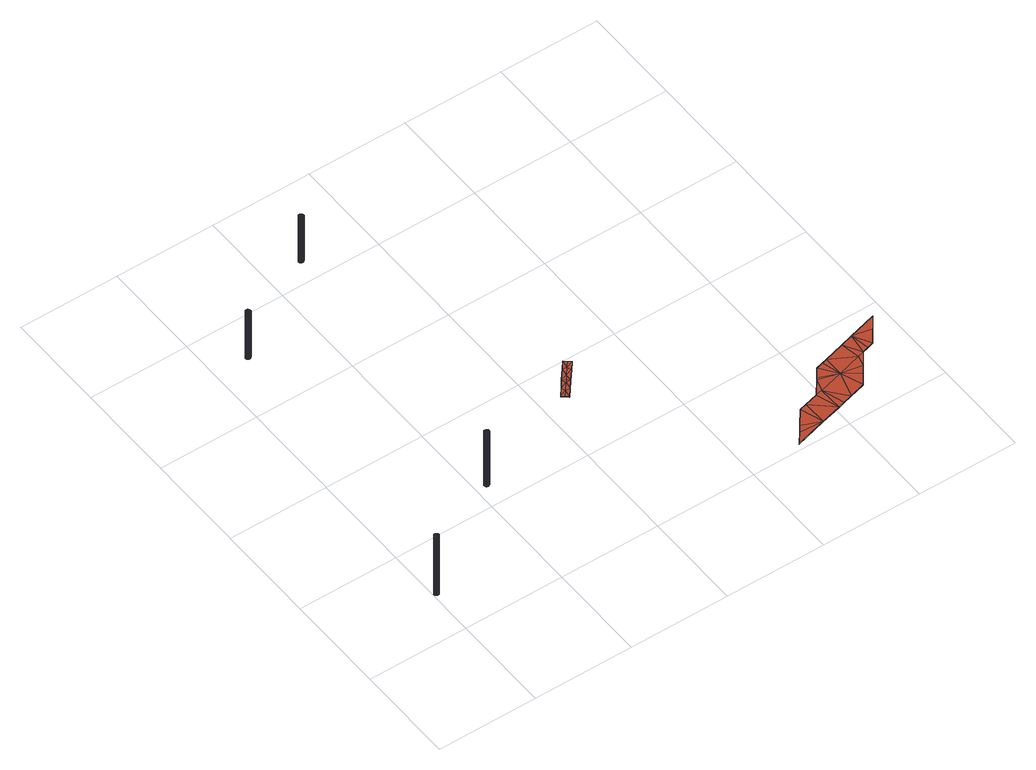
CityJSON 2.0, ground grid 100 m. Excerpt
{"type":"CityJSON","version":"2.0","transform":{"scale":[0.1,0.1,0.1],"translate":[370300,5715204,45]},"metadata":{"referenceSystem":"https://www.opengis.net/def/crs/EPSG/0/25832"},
"CityObjects":{
"building1":{"type":"Building","attributes":{"Geometrietyp2DReferenz":"1000","Gemeindeschluessel":"05513000","function":"51002_1251","roofType":"1000","measuredHeight":71.51},"geometry":[{"type":"Solid","lod":"2","boundaries":[[[[0,1,2]],[[3,4,5]],[[4,0,5]],[[6,7,3]],[[7,4,3]],[[8,9,6]],[[9,7,6]],[[10,11,8]],[[11,9,8]],[[12,13,10]],[[13,11,10]],[[14,15,12]],[[15,13,12]],[[16,17,14]],[[17,15,14]],[[18,19,16]],[[19,17,16]],[[20,21,18]],[[21,19,18]],[[22,23,20]],[[23,21,20]],[[24,25,22]],[[25,23,22]],[[26,27,24]],[[27,25,24]],[[28,29,26]],[[29,27,26]],[[30,31,28]],[[31,29,28]],[[32,33,30]],[[33,31,30]],[[34,35,32]],[[35,33,32]],[[36,37,34]],[[37,35,34]],[[38,39,36]],[[39,37,36]],[[2,1,38]],[[1,39,38]],[[5,0,2]],[[11,13,9]],[[13,15,9]],[[15,17,9]],[[17,19,9]],[[19,21,9]],[[21,23,9]],[[23,25,9]],[[25,27,9]],[[27,29,9]],[[29,31,9]],[[31,33,9]],[[33,35,9]],[[35,37,9]],[[37,39,9]],[[39,1,9]],[[1,0,9]],[[0,4,9]],[[4,7,9]],[[12,10,14]],[[10,8,14]],[[8,6,14]],[[6,3,14]],[[3,5,14]],[[5,2,14]],[[2,38,14]],[[38,36,14]],[[36,34,14]],[[34,32,14]],[[32,30,14]],[[30,28,14]],[[28,26,14]],[[26,24,14]],[[24,22,14]],[[22,20,14]],[[20,18,14]],[[18,16,14]]]],"semantics":{"surfaces":[{"type":"WallSurface"},{"type":"GroundSurface"},{"type":"RoofSurface"}],"values":[[0,0,0,0,0,0,0,0,0,0,0,0,0,0,0,0,0,0,0,0,0,0,0,0,0,0,0,0,0,0,0,0,0,0,0,0,0,0,0,0,1,1,1,1,1,1,1,1,1,1,1,1,1,1,1,1,1,1,2,2,2,2,2,2,2,2,2,2,2,2,2,2,2,2,2,2]]}}]},
"building2":{"type":"Building","attributes":{"Geometrietyp2DReferenz":"1000","Gemeindeschluessel":"05562020","function":"51002_1251","roofType":"1000","measuredHeight":56.99},"geometry":[{"type":"Solid","lod":"2","boundaries":[[[[40,41,42]],[[41,43,42]],[[44,45,40]],[[45,41,40]],[[46,47,44]],[[47,45,44]],[[48,49,46]],[[49,47,46]],[[50,51,48]],[[51,49,48]],[[52,53,50]],[[53,51,50]],[[54,55,52]],[[55,53,52]],[[56,57,54]],[[57,55,54]],[[58,59,56]],[[59,57,56]],[[60,61,58]],[[61,59,58]],[[62,63,60]],[[63,61,60]],[[64,65,62]],[[65,63,62]],[[66,67,64]],[[67,65,64]],[[68,69,66]],[[69,67,66]],[[70,71,68]],[[71,69,68]],[[72,73,70]],[[73,71,70]],[[74,75,72]],[[75,73,72]],[[76,77,74]],[[77,75,74]],[[78,79,76]],[[79,77,76]],[[42,43,78]],[[43,79,78]],[[43,41,79]],[[41,45,79]],[[45,47,79]],[[47,49,79]],[[49,51,79]],[[51,53,79]],[[53,55,79]],[[55,57,79]],[[57,59,79]],[[59,61,79]],[[61,63,79]],[[63,65,79]],[[65,67,79]],[[67,69,79]],[[69,71,79]],[[71,73,79]],[[73,75,79]],[[75,77,79]],[[40,42,44]],[[42,78,44]],[[78,76,44]],[[76,74,44]],[[74,72,44]],[[72,70,44]],[[70,68,44]],[[68,66,44]],[[66,64,44]],[[64,62,44]],[[62,60,44]],[[60,58,44]],[[58,56,44]],[[56,54,44]],[[54,52,44]],[[52,50,44]],[[50,48,44]],[[48,46,44]]]],"semantics":{"surfaces":[{"type":"WallSurface"},{"type":"GroundSurface"},{"type":"RoofSurface"}],"values":[[0,0,0,0,0,0,0,0,0,0,0,0,0,0,0,0,0,0,0,0,0,0,0,0,0,0,0,0,0,0,0,0,0,0,0,0,0,0,0,0,1,1,1,1,1,1,1,1,1,1,1,1,1,1,1,1,1,1,2,2,2,2,2,2,2,2,2,2,2,2,2,2,2,2,2,2]]}}]},
"building3":{"type":"Building","attributes":{"Geometrietyp2DReferenz":"1000","Gemeindeschluessel":"05513000","function":"51002_1251","roofType":"1000","measuredHeight":65.71},"geometry":[{"type":"Solid","lod":"2","boundaries":[[[[80,81,82]],[[81,83,82]],[[84,85,80]],[[85,81,80]],[[86,87,84]],[[87,85,84]],[[88,89,86]],[[89,87,86]],[[90,91,88]],[[91,89,88]],[[92,93,90]],[[93,91,90]],[[94,95,92]],[[95,93,92]],[[96,97,94]],[[97,95,94]],[[98,99,96]],[[99,97,96]],[[100,101,98]],[[101,99,98]],[[102,103,100]],[[103,101,100]],[[104,105,102]],[[105,103,102]],[[106,107,108]],[[108,107,104]],[[107,105,104]],[[109,106,108]],[[110,111,109]],[[111,106,109]],[[112,113,110]],[[113,111,110]],[[114,115,112]],[[115,113,112]],[[116,117,114]],[[117,115,114]],[[118,119,116]],[[119,117,116]],[[82,83,118]],[[83,119,118]],[[83,81,119]],[[81,85,119]],[[85,87,119]],[[87,89,119]],[[89,91,119]],[[91,93,119]],[[93,95,119]],[[95,97,119]],[[97,99,119]],[[99,101,119]],[[101,103,119]],[[103,105,119]],[[105,107,119]],[[107,106,119]],[[106,111,119]],[[111,113,119]],[[113,115,119]],[[115,117,119]],[[80,82,84]],[[82,118,84]],[[118,116,84]],[[116,114,84]],[[114,112,84]],[[112,110,84]],[[110,109,84]],[[109,108,84]],[[108,104,84]],[[104,102,84]],[[102,100,84]],[[100,98,84]],[[98,96,84]],[[96,94,84]],[[94,92,84]],[[92,90,84]],[[90,88,84]],[[88,86,84]]]],"semantics":{"surfaces":[{"type":"WallSurface"},{"type":"GroundSurface"},{"type":"RoofSurface"}],"values":[[0,0,0,0,0,0,0,0,0,0,0,0,0,0,0,0,0,0,0,0,0,0,0,0,0,0,0,0,0,0,0,0,0,0,0,0,0,0,0,0,1,1,1,1,1,1,1,1,1,1,1,1,1,1,1,1,1,1,2,2,2,2,2,2,2,2,2,2,2,2,2,2,2,2,2,2]]}}]},
"building4":{"type":"Building","attributes":{"Geometrietyp2DReferenz":"1000","Gemeindeschluessel":"05562020","function":"51002_1251","roofType":"1000","measuredHeight":55.55},"geometry":[{"type":"Solid","lod":"2","boundaries":[[[[120,121,122]],[[121,123,122]],[[124,125,120]],[[125,121,120]],[[126,127,124]],[[127,125,124]],[[128,129,126]],[[129,127,126]],[[130,131,128]],[[131,129,128]],[[132,133,130]],[[133,131,130]],[[134,135,132]],[[135,133,132]],[[136,137,134]],[[137,135,134]],[[138,139,136]],[[139,137,136]],[[140,141,138]],[[141,139,138]],[[142,143,140]],[[143,141,140]],[[144,145,142]],[[145,143,142]],[[146,147,144]],[[147,145,144]],[[148,149,146]],[[149,147,146]],[[150,151,148]],[[151,149,148]],[[152,153,150]],[[153,151,150]],[[154,155,152]],[[155,153,152]],[[156,157,154]],[[157,155,154]],[[158,159,156]],[[159,157,156]],[[122,123,158]],[[123,159,158]],[[123,121,159]],[[121,125,159]],[[125,127,159]],[[127,129,159]],[[129,131,159]],[[131,133,159]],[[133,135,159]],[[135,137,159]],[[137,139,159]],[[139,141,159]],[[141,143,159]],[[143,145,159]],[[145,147,159]],[[147,149,159]],[[149,151,159]],[[151,153,159]],[[153,155,159]],[[155,157,159]],[[120,122,124]],[[122,158,124]],[[158,156,124]],[[156,154,124]],[[154,152,124]],[[152,150,124]],[[150,148,124]],[[148,146,124]],[[146,144,124]],[[144,142,124]],[[142,140,124]],[[140,138,124]],[[138,136,124]],[[136,134,124]],[[134,132,124]],[[132,130,124]],[[130,128,124]],[[128,126,124]]]],"semantics":{"surfaces":[{"type":"WallSurface"},{"type":"GroundSurface"},{"type":"RoofSurface"}],"values":[[0,0,0,0,0,0,0,0,0,0,0,0,0,0,0,0,0,0,0,0,0,0,0,0,0,0,0,0,0,0,0,0,0,0,0,0,0,0,0,0,1,1,1,1,1,1,1,1,1,1,1,1,1,1,1,1,1,1,2,2,2,2,2,2,2,2,2,2,2,2,2,2,2,2,2,2]]}}]},
"building5":{"type":"Building","attributes":{"Geometrietyp2DReferenz":"2000","Gemeindeschluessel":"05562020","function":"53001_1800","roofType":"9999","measuredHeight":1},"geometry":[{"type":"Solid","lod":"2","boundaries":[[[[160,161,162]],[[161,163,162]],[[164,165,160]],[[165,161,160]],[[166,167,164]],[[167,165,164]],[[168,169,166]],[[169,167,166]],[[170,171,168]],[[171,169,168]],[[172,173,170]],[[173,171,170]],[[174,175,172]],[[175,173,172]],[[176,177,174]],[[177,175,174]],[[178,179,176]],[[179,177,176]],[[180,181,178]],[[181,179,178]],[[182,183,180]],[[183,181,180]],[[162,163,182]],[[163,183,182]],[[163,161,184]],[[184,161,165]],[[184,165,185]],[[185,165,167]],[[185,167,186]],[[186,167,187]],[[187,167,169]],[[187,169,188]],[[188,169,171]],[[188,171,173]],[[188,173,175]],[[188,175,177]],[[181,183,184]],[[184,183,163]],[[181,184,185]],[[181,185,179]],[[179,185,186]],[[179,186,187]],[[179,187,177]],[[177,187,188]],[[189,190,166]],[[190,191,166]],[[191,168,166]],[[191,192,168]],[[192,170,168]],[[192,172,170]],[[192,174,172]],[[192,176,174]],[[180,193,182]],[[193,162,182]],[[180,189,193]],[[180,178,189]],[[178,190,189]],[[178,191,190]],[[178,176,191]],[[176,192,191]],[[162,193,160]],[[193,164,160]],[[193,189,164]],[[189,166,164]]]],"semantics":{"surfaces":[{"type":"WallSurface"},{"type":"GroundSurface"},{"type":"RoofSurface"}],"values":[[0,0,0,0,0,0,0,0,0,0,0,0,0,0,0,0,0,0,0,0,0,0,0,0,1,1,1,1,1,1,1,1,1,1,1,1,1,1,1,1,1,1,1,1,2,2,2,2,2,2,2,2,2,2,2,2,2,2,2,2,2,2,2,2]]}}]},
"building6":{"type":"Building","attributes":{"Geometrietyp2DReferenz":"3000","Gemeindeschluessel":"05513000","function":"53001_1800","roofType":"9999","measuredHeight":1},"geometry":[{"type":"MultiSurface","lod":"2","boundaries":[[[194,195,196]],[[195,197,196]],[[198,199,194]],[[199,195,194]],[[200,201,198]],[[201,199,198]],[[202,203,200]],[[203,201,200]],[[204,205,202]],[[205,203,202]],[[206,207,204]],[[207,205,204]],[[208,209,206]],[[209,207,206]],[[210,211,208]],[[211,209,208]],[[212,213,210]],[[213,211,210]],[[214,215,212]],[[215,213,212]],[[216,217,214]],[[217,215,214]],[[218,219,216]],[[219,217,216]],[[220,221,218]],[[221,219,218]],[[222,223,220]],[[223,221,220]],[[224,225,222]],[[225,223,222]],[[226,227,224]],[[227,225,224]],[[228,229,226]],[[229,227,226]],[[230,231,228]],[[231,229,228]],[[232,233,230]],[[233,231,230]],[[234,235,232]],[[236,237,238]],[[235,233,232]],[[238,239,234]],[[239,235,234]],[[237,239,238]],[[196,197,236]],[[197,237,236]],[[211,213,215]],[[211,215,217]],[[211,217,219]],[[211,219,240]],[[225,227,241]],[[241,227,229]],[[241,229,231]],[[241,231,242]],[[242,231,233]],[[242,233,195]],[[195,233,235]],[[195,235,243]],[[243,235,197]],[[197,235,237]],[[237,235,239]],[[207,209,244]],[[244,209,221]],[[221,209,240]],[[240,209,211]],[[221,223,244]],[[244,223,241]],[[241,223,225]],[[244,241,205]],[[205,241,203]],[[203,241,201]],[[201,241,199]],[[199,241,242]],[[199,242,195]],[[244,205,207]],[[210,214,212]],[[210,216,214]],[[210,218,216]],[[210,245,218]],[[224,246,226]],[[246,228,226]],[[246,230,228]],[[246,247,230]],[[247,232,230]],[[247,194,232]],[[194,234,232]],[[194,248,234]],[[248,196,234]],[[196,236,234]],[[236,238,234]],[[206,249,208]],[[249,220,208]],[[220,245,208]],[[245,210,208]],[[220,249,222]],[[249,246,222]],[[246,224,222]],[[249,204,246]],[[204,202,246]],[[202,200,246]],[[200,198,246]],[[198,247,246]],[[198,194,247]],[[249,206,204]]],"semantics":{"surfaces":[{"type":"WallSurface"},{"type":"GroundSurface"},{"type":"RoofSurface"}],"values":[0,0,0,0,0,0,0,0,0,0,0,0,0,0,0,0,0,0,0,0,0,0,0,0,0,0,0,0,0,0,0,0,0,0,0,0,0,0,0,0,0,0,0,0,0,0,1,1,1,1,1,1,1,1,1,1,1,1,1,1,1,1,1,1,1,1,1,1,1,1,1,1,1,1,1,2,2,2,2,2,2,2,2,2,2,2,2,2,2,2,2,2,2,2,2,2,2,2,2,2,2,2,2,2]}}]}
},
"vertices":[
[20,482,13],[14,477,13],[14,477,728],[28,484,728],[28,484,13],[20,482,728],[35,484,728],[35,484,13],[43,482,728],[43,482,13],[49,477,728],[49,477,13],[54,471,728],[54,471,13],[56,463,728],[56,463,13],[56,455,728],[56,455,13],[54,448,728],[54,448,13],[49,442,728],[49,442,13],[43,437,728],[43,437,13],[35,435,728],[35,435,13],[28,435,728],[28,435,13],[20,437,728],[20,437,13],[14,442,728],[14,442,13],[9,448,728],[9,448,13],[7,455,728],[7,455,13],[7,463,728],[7,463,13],[9,471,728],[9,471,13],
[367,3603,578],[367,3603,8],[362,3609,578],[362,3609,8],[369,3595,578],[369,3595,8],[369,3587,578],[369,3587,8],[367,3580,578],[367,3580,8],[362,3574,578],[362,3574,8],[356,3569,578],[356,3569,8],[348,3567,578],[348,3567,8],[340,3567,578],[340,3567,8],[333,3569,578],[333,3569,8],[327,3574,578],[327,3574,8],[322,3580,578],[322,3580,8],[320,3587,578],[320,3587,8],[320,3595,578],[320,3595,8],[322,3603,578],[322,3603,8],[327,3609,578],[327,3609,8],[333,3614,578],[333,3614,8],[340,3616,578],[340,3616,8],[348,3616,578],[348,3616,8],[356,3614,578],[356,3614,8],
[1128,1230,674],[1128,1230,17],[1123,1236,674],[1123,1236,17],[1130,1223,674],[1130,1223,17],[1130,1215,674],[1130,1215,17],[1128,1207,674],[1128,1207,17],[1123,1201,674],[1123,1201,17],[1117,1196,674],[1117,1196,17],[1109,1194,674],[1109,1194,17],[1101,1194,674],[1101,1194,17],[1094,1196,674],[1094,1196,17],[1088,1201,674],[1088,1201,17],[1083,1207,674],[1083,1207,17],[1081,1215,674],[1081,1215,17],[1083,1230,17],[1081,1223,17],[1081,1223,674],[1083,1230,674],[1088,1236,674],[1088,1236,17],[1094,1241,674],[1094,1241,17],[1101,1243,674],[1101,1243,17],[1109,1243,674],[1109,1243,17],[1117,1241,674],[1117,1241,17],
[1377,4233,571],[1377,4233,15],[1372,4239,571],[1372,4239,15],[1379,4225,571],[1379,4225,15],[1379,4217,571],[1379,4217,15],[1377,4210,571],[1377,4210,15],[1372,4204,571],[1372,4204,15],[1366,4199,571],[1366,4199,15],[1359,4197,571],[1359,4197,15],[1351,4197,571],[1351,4197,15],[1343,4199,571],[1343,4199,15],[1337,4204,571],[1337,4204,15],[1332,4210,571],[1332,4210,15],[1330,4217,571],[1330,4217,15],[1330,4225,571],[1330,4225,15],[1332,4233,571],[1332,4233,15],[1337,4239,571],[1337,4239,15],[1343,4243,571],[1343,4243,15],[1351,4246,571],[1351,4246,15],[1359,4246,571],[1359,4246,15],[1366,4243,571],[1366,4243,15],
[2211,1680,12],[2211,1680,2],[2242,1656,12],[2242,1656,2],[2267,1751,12],[2267,1751,2],[2327,1827,13],[2327,1827,3],[2404,1923,14],[2404,1923,4],[2460,1994,14],[2460,1994,4],[2491,1969,14],[2491,1969,4],[2522,1944,14],[2522,1944,4],[2466,1874,14],[2466,1874,4],[2390,1778,13],[2390,1778,3],[2329,1701,12],[2329,1701,2],[2273,1631,12],[2273,1631,2],[2285,1710,2],[2341,1781,3],[2359,1803,3],[2391,1844,3],[2447,1914,4],[2341,1781,13],[2359,1803,13],[2391,1844,13],[2447,1914,14],[2285,1710,12],
[4531,535,89],[4531,535,79],[4656,571,91],[4656,571,81],[4439,408,88],[4439,408,78],[4385,334,86],[4385,334,76],[4311,234,86],[4311,234,76],[4155,189,85],[4155,189,75],[4064,163,84],[4064,163,74],[3997,144,84],[3997,144,74],[3794,92,82],[3794,92,72],[3479,3,82],[3479,3,72],[3558,107,82],[3558,107,72],[3605,168,82],[3605,168,72],[3718,316,82],[3718,316,72],[3921,369,84],[3921,369,74],[4025,505,85],[4025,505,75],[4041,526,85],[4041,526,75],[4108,615,85],[4108,615,75],[4178,634,86],[4178,634,76],[4229,648,86],[4229,648,76],[4430,704,89],[4430,704,79],[4555,740,90],[4555,740,80],[4752,701,91],[4752,701,81],[4837,818,91],[4837,818,81],[3786,334,73],[4230,448,76],[4464,515,79],[4589,551,80],[3989,386,74],[3786,334,83],[4230,448,86],[4464,515,89],[4589,551,90],[3989,386,84]
]}
